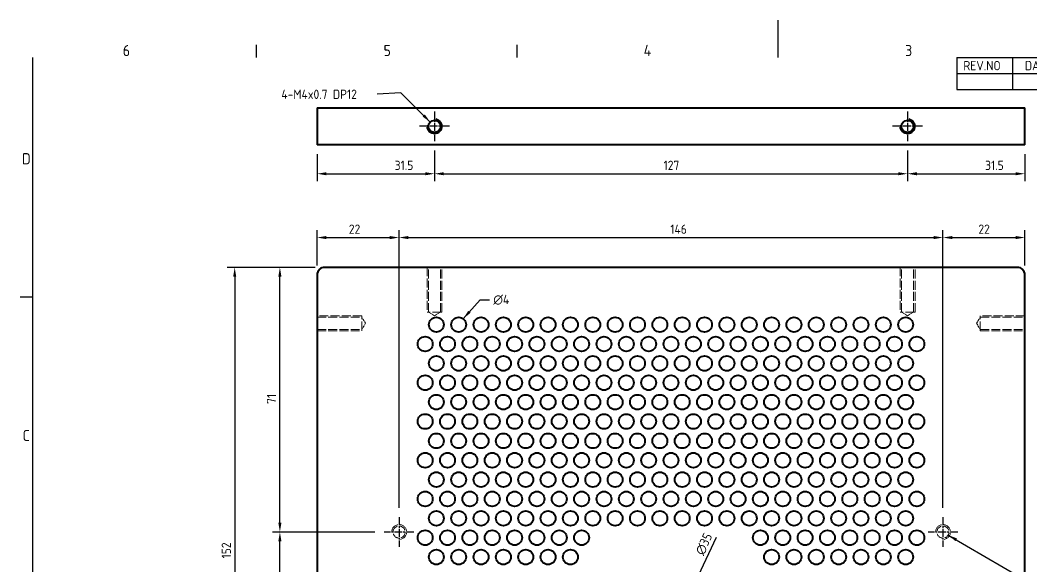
# Model space of a CAD drawing. Header units: millimetres. Extents: x 0 to 420, y 0 to 297.
# Drawn here: x 6.6 to 278.2, y 150.4 to 297 of the extents above; entities that cross this region are included whole.
import ezdxf

# ---------------------------------------------------------------- set-up
doc = ezdxf.new("R2010")
doc.units = ezdxf.units.MM
doc.linetypes.add('CHAIN', pattern=[0.3543, 0.2362, -0.0295, 0.0591, -0.0295])
doc.linetypes.add('DASHED', pattern=[0.2067, 0.1654, -0.0413])
doc.layers.get('0').update_dxf_attribs({"color": 3, "lineweight": 25})
for name, color, linetype, lineweight in [('가려진 것(ISO)', 2, 'DASHED', 18), ('가시적인 것(ISO)', 3, 'Continuous', 40), ('가시적인 좁은 것(ISO)', 3, 'Continuous', 35), ('경계(ISO)', 7, 'Continuous', 25), ('기호(ISO)', 5, 'Continuous', 25), ('중심 표식(ISO)', 1, 'Continuous', 25), ('치수(ISO)', 2, 'Continuous', 25)]:
    doc.layers.add(name, color=color, linetype=linetype, lineweight=lineweight)
doc.styles.add('ISO ProportionalPSTEK', font='isocp.shx')
doc.styles.add('문자 텍스트_PSTEK_POSCO', font='isocp.shx')
doc.styles.add('치수 텍스트_PSTEK_POSCO', font='isocp.shx')
doc.dimstyles.new('치수_PSTEK_POSCO', dxfattribs={"dimtxt": 2.5, "dimasz": 2.5, "dimexe": 2, "dimexo": 2.5, "dimgap": 1, "dimtad": 1, "dimrnd": 1e-08, "dimdsep": 46, "dimtxsty": '치수 텍스트_PSTEK_POSCO', "dimcen": 0.09, "dimdle": 10, "dimclrd": 7, "dimclre": 7, "dimclrt": 2, "dimadec": 1, "dimazin": 2, "dimtfac": 1, "dimtmove": 0, "dimatfit": 3, "dimfxl": 0, "dimtolj": 1, "dimlwd": -1, "dimlwe": -1, "dimarcsym": 0})
doc.dimstyles.new('치수_PSTEK_POSCO$7', dxfattribs={"dimtxt": 2.5, "dimasz": 2.5, "dimexe": 2, "dimexo": 2.5, "dimgap": 1, "dimtad": 1, "dimrnd": 1e-08, "dimdsep": 46, "dimtxsty": '치수 텍스트_PSTEK_POSCO', "dimcen": 0.09, "dimdle": 10, "dimclrd": 7, "dimclre": 7, "dimclrt": 2, "dimadec": 1, "dimazin": 2, "dimtfac": 1, "dimtmove": 0, "dimatfit": 3, "dimfxl": 0, "dimtolj": 1, "dimlwd": -1, "dimlwe": -1, "dimarcsym": 0})

# ---------------------------------------------------------------- blocks, each defined once
blk = doc.blocks.new('경계 Default Border')
at = {"layer": '경계(ISO)'}
for p, q in [((70, 287), (70, 290.4)), ((140, 287), (140, 290.4)), ((10, 222.75), (6.6, 222.75))]:
    blk.add_line(p, q, dxfattribs=at)
at = {"layer": '경계(ISO)', "flags": 128}
for points in [[(210, 297), (210, 287)], [(10, 10), (10, 287)]]:
    blk.add_lwpolyline(points, dxfattribs=at)
at = {"layer": '경계(ISO)', "color": 2, "char_height": 3, "attachment_point": 7, "style": '문자 텍스트_PSTEK_POSCO'}
for s, insert in [('6', (34.14, 287.37)), ('5', (104.14, 287.37)), ('4', (173.97, 287.4)), ('3', (244.17, 287.37)), ('D', (7.08, 258.35)), ('C', (7.24, 184.1))]:
    blk.add_mtext(s, dxfattribs=dict(at, insert=insert))
blk = doc.blocks.new('리비전 내역')
at = {"layer": '기호(ISO)'}
for p, q in [((258, 287), (410, 287)), ((258, 287), (258, 282.72)), ((273, 287), (273, 282.72)), ((288, 287), (288, 282.72)), ((365, 287), (365, 282.72)), ((380, 287), (380, 282.72)), ((395, 287), (395, 282.72)), ((410, 287), (410, 282.72)), ((258, 282.72), (410, 282.72)), ((258, 282.72), (258, 278.44)), ((273, 282.72), (273, 278.44)), ((288, 282.72), (288, 278.44)), ((365, 282.72), (365, 278.44)), ((380, 282.72), (380, 278.44)), ((395, 282.72), (395, 278.44)), ((410, 282.72), (410, 278.44)), ((258, 278.44), (410, 278.44))]:
    blk.add_line(p, q, dxfattribs=at)
at = {"layer": '기호(ISO)', "color": 2, "char_height": 2.5, "attachment_point": 7, "style": 'ISO ProportionalPSTEK'}
for s, insert in [('REV.NO', (259.79, 283.58)), ('DATE', (276.31, 283.58)), ('DESCRIPTION OF REVISION', (305.51, 283.58)), ('DRA.BY', (366.48, 283.58)), ('CH.BY', (382.86, 283.58)), ('APP.BY', (396.48, 283.58))]:
    blk.add_mtext(s, dxfattribs=dict(at, insert=insert))
blk = doc.blocks.new('*D24')
at = {"layer": 'Defpoints', "color": 0}
for p in [(188.71, 148.06), (173.91, 116.34)]:
    blk.add_point(p, dxfattribs=at)
at = {"layer": '치수(ISO)', "color": 7}
for p, q in [((188.71, 148.06), (193.52, 158.36)), ((174.96, 118.61), (187.66, 145.79))]:
    blk.add_line(p, q, dxfattribs=at)
for points in [[(187.28, 145.97), (188.03, 145.61), (188.71, 148.06)], [(174.59, 118.78), (175.34, 118.43), (173.91, 116.34)]]:
    blk.add_solid(points, dxfattribs=at)
at = {"layer": '치수(ISO)', "color": 2, "insert": (188.9, 153.78), "char_height": 2.5, "attachment_point": 4, "rotation": 64.9722, "style": '치수 텍스트_PSTEK_POSCO'}
blk.add_mtext('\\A1;∅35', dxfattribs=at)
blk = doc.blocks.new('*D27')
at = {"layer": 'Defpoints', "color": 0}
for p in [(86.31, 263.54), (117.81, 264.54), (117.81, 255.82)]:
    blk.add_point(p, dxfattribs=at)
at = {"layer": '치수(ISO)', "color": 7}
for p, q in [((86.31, 261.04), (86.31, 253.82)), ((117.81, 262.04), (117.81, 253.82)), ((88.81, 255.82), (115.31, 255.82))]:
    blk.add_line(p, q, dxfattribs=at)
for points in [[(88.81, 256.23), (88.81, 255.4), (86.31, 255.82)], [(115.31, 256.23), (115.31, 255.4), (117.81, 255.82)]]:
    blk.add_solid(points, dxfattribs=at)
at = {"layer": '치수(ISO)', "color": 2, "insert": (107.13, 258.07), "char_height": 2.5, "attachment_point": 4, "style": '치수 텍스트_PSTEK_POSCO'}
blk.add_mtext('\\A1;31.5', dxfattribs=at)
blk = doc.blocks.new('*D28')
at = {"layer": 'Defpoints', "color": 0}
for p in [(117.81, 264.54), (244.81, 264.54), (244.81, 255.82)]:
    blk.add_point(p, dxfattribs=at)
at = {"layer": '치수(ISO)', "color": 7}
for p, q in [((117.81, 262.04), (117.81, 253.82)), ((244.81, 262.04), (244.81, 253.82)), ((120.31, 255.82), (242.31, 255.82))]:
    blk.add_line(p, q, dxfattribs=at)
for points in [[(120.31, 256.23), (120.31, 255.4), (117.81, 255.82)], [(242.31, 256.23), (242.31, 255.4), (244.81, 255.82)]]:
    blk.add_solid(points, dxfattribs=at)
at = {"layer": '치수(ISO)', "color": 2, "insert": (179.31, 258.07), "char_height": 2.5, "attachment_point": 4, "style": '치수 텍스트_PSTEK_POSCO'}
blk.add_mtext('\\A1;127', dxfattribs=at)
blk = doc.blocks.new('*D29')
at = {"layer": 'Defpoints', "color": 0}
for p in [(244.81, 264.54), (276.31, 263.54), (276.31, 255.82)]:
    blk.add_point(p, dxfattribs=at)
at = {"layer": '치수(ISO)', "color": 7}
for p, q in [((244.81, 262.04), (244.81, 253.82)), ((276.31, 261.04), (276.31, 253.82)), ((247.31, 255.82), (273.81, 255.82))]:
    blk.add_line(p, q, dxfattribs=at)
for points in [[(247.31, 256.23), (247.31, 255.4), (244.81, 255.82)], [(273.81, 256.23), (273.81, 255.4), (276.31, 255.82)]]:
    blk.add_solid(points, dxfattribs=at)
at = {"layer": '치수(ISO)', "color": 2, "insert": (265.63, 258.07), "char_height": 2.5, "attachment_point": 4, "style": '치수 텍스트_PSTEK_POSCO'}
blk.add_mtext('\\A1;31.5', dxfattribs=at)
blk = doc.blocks.new('*D36')
at = {"layer": 'Defpoints', "color": 0}
for p in [(108.31, 238.7), (86.31, 228.7), (108.31, 163.7)]:
    blk.add_point(p, dxfattribs=at)
at = {"layer": '치수(ISO)', "color": 7}
for p, q in [((86.31, 231.2), (86.31, 240.7)), ((108.31, 166.2), (108.31, 240.7)), ((88.81, 238.7), (105.81, 238.7))]:
    blk.add_line(p, q, dxfattribs=at)
for points in [[(88.81, 239.12), (88.81, 238.28), (86.31, 238.7)], [(105.81, 239.12), (105.81, 238.28), (108.31, 238.7)]]:
    blk.add_solid(points, dxfattribs=at)
at = {"layer": '치수(ISO)', "color": 2, "insert": (94.81, 240.95), "char_height": 2.5, "attachment_point": 4, "style": '치수 텍스트_PSTEK_POSCO'}
blk.add_mtext('\\A1;22', dxfattribs=at)
blk = doc.blocks.new('*D37')
at = {"layer": 'Defpoints', "color": 0}
for p in [(254.31, 238.7), (108.31, 163.7), (254.31, 163.7)]:
    blk.add_point(p, dxfattribs=at)
at = {"layer": '치수(ISO)', "color": 7}
for p, q in [((108.31, 166.2), (108.31, 240.7)), ((254.31, 166.2), (254.31, 240.7)), ((110.81, 238.7), (251.81, 238.7))]:
    blk.add_line(p, q, dxfattribs=at)
for points in [[(110.81, 239.12), (110.81, 238.28), (108.31, 238.7)], [(251.81, 239.12), (251.81, 238.28), (254.31, 238.7)]]:
    blk.add_solid(points, dxfattribs=at)
at = {"layer": '치수(ISO)', "color": 2, "insert": (181.12, 240.95), "char_height": 2.5, "attachment_point": 4, "style": '치수 텍스트_PSTEK_POSCO'}
blk.add_mtext('\\A1;146', dxfattribs=at)
blk = doc.blocks.new('*D38')
at = {"layer": 'Defpoints', "color": 0}
for p in [(276.31, 238.7), (276.31, 228.7), (254.31, 163.7)]:
    blk.add_point(p, dxfattribs=at)
at = {"layer": '치수(ISO)', "color": 7}
for p, q in [((254.31, 166.2), (254.31, 240.7)), ((276.31, 231.2), (276.31, 240.7)), ((256.81, 238.7), (273.81, 238.7))]:
    blk.add_line(p, q, dxfattribs=at)
for points in [[(256.81, 239.12), (256.81, 238.28), (254.31, 238.7)], [(273.81, 239.12), (273.81, 238.28), (276.31, 238.7)]]:
    blk.add_solid(points, dxfattribs=at)
at = {"layer": '치수(ISO)', "color": 2, "insert": (263.83, 240.95), "char_height": 2.5, "attachment_point": 4, "style": '치수 텍스트_PSTEK_POSCO'}
blk.add_mtext('\\A1;22', dxfattribs=at)
blk = doc.blocks.new('*D39')
at = {"layer": 'Defpoints', "color": 0}
for p in [(76.31, 230.7), (88.31, 230.7), (104.31, 159.7)]:
    blk.add_point(p, dxfattribs=at)
at = {"layer": '치수(ISO)', "color": 7}
for p, q in [((85.81, 230.7), (74.31, 230.7)), ((76.31, 162.2), (76.31, 228.2)), ((101.81, 159.7), (74.31, 159.7))]:
    blk.add_line(p, q, dxfattribs=at)
for points in [[(75.89, 228.2), (76.73, 228.2), (76.31, 230.7)], [(75.89, 162.2), (76.73, 162.2), (76.31, 159.7)]]:
    blk.add_solid(points, dxfattribs=at)
at = {"layer": '치수(ISO)', "color": 2, "insert": (74.06, 194.07), "char_height": 2.5, "attachment_point": 4, "rotation": 90, "style": '치수 텍스트_PSTEK_POSCO'}
blk.add_mtext('\\A1;71', dxfattribs=at)
blk = doc.blocks.new('*D40')
at = {"layer": 'Defpoints', "color": 0}
for p in [(88.31, 230.7), (64.17, 78.7), (86.31, 78.7)]:
    blk.add_point(p, dxfattribs=at)
at = {"layer": '치수(ISO)', "color": 7}
for p, q in [((85.81, 230.7), (62.17, 230.7)), ((64.17, 228.2), (64.17, 81.2)), ((83.81, 78.7), (62.17, 78.7))]:
    blk.add_line(p, q, dxfattribs=at)
for points in [[(63.76, 228.2), (64.59, 228.2), (64.17, 230.7)], [(63.76, 81.2), (64.59, 81.2), (64.17, 78.7)]]:
    blk.add_solid(points, dxfattribs=at)
at = {"layer": '치수(ISO)', "color": 2, "insert": (61.92, 152.62), "char_height": 2.5, "attachment_point": 4, "rotation": 90, "style": '치수 텍스트_PSTEK_POSCO'}
blk.add_mtext('\\A1;152', dxfattribs=at)
blk = doc.blocks.new('*D41')
at = {"layer": 'Defpoints', "color": 0}
for p in [(76.31, 159.7), (104.31, 159.7), (98.69, 132.7)]:
    blk.add_point(p, dxfattribs=at)
at = {"layer": '치수(ISO)', "color": 7}
for p, q in [((101.81, 159.7), (74.31, 159.7)), ((76.31, 135.2), (76.31, 157.2)), ((96.19, 132.7), (74.31, 132.7))]:
    blk.add_line(p, q, dxfattribs=at)
for points in [[(75.89, 157.2), (76.73, 157.2), (76.31, 159.7)], [(75.89, 135.2), (76.73, 135.2), (76.31, 132.7)]]:
    blk.add_solid(points, dxfattribs=at)
at = {"layer": '치수(ISO)', "color": 2, "insert": (74.06, 144.79), "char_height": 2.5, "attachment_point": 4, "rotation": 90, "style": '치수 텍스트_PSTEK_POSCO'}
blk.add_mtext('\\A1;27', dxfattribs=at)

msp = doc.modelspace()

# ---------------------------------------------------------------- linework, layer by layer
at = {"layer": '가려진 것(ISO)', "ltscale": 14.513788}
for p, q in [((115.8101, 230.6997), (115.8101, 218.6997)), ((116.1891, 218.6997), (116.1891, 230.6997)), ((119.4311, 218.6997), (119.4311, 230.6997)), ((119.8101, 218.6997), (119.8101, 230.6997)), ((242.8101, 230.6997), (242.8101, 218.6997)), ((243.1891, 218.6997), (243.1891, 230.6997)), ((246.4311, 218.6997), (246.4311, 230.6997)), ((246.8101, 218.6997), (246.8101, 230.6997)), ((98.3101, 217.6997), (86.3101, 217.6997)), ((86.3101, 217.3207), (98.3101, 217.3207)), ((276.3101, 217.6997), (264.3101, 217.6997)), ((264.3101, 217.3207), (276.3101, 217.3207)), ((86.3101, 214.0787), (98.3101, 214.0787)), ((86.3101, 213.6997), (98.3101, 213.6997)), ((264.3101, 214.0787), (276.3101, 214.0787)), ((264.3101, 213.6997), (276.3101, 213.6997))]:
    msp.add_line(p, q, dxfattribs=at)
at = {"layer": '가려진 것(ISO)', "ltscale": 15.198803}
for p, q in [((98.3101, 213.6997), (98.3101, 217.6997)), ((119.8101, 218.6997), (115.8101, 218.6997)), ((246.8101, 218.6997), (242.8101, 218.6997)), ((264.3101, 213.6997), (264.3101, 217.6997))]:
    msp.add_line(p, q, dxfattribs=at)
at = {"layer": '가려진 것(ISO)', "ltscale": 3.601896}
for p, q in [((99.2841, 215.6997), (98.3101, 217.3207)), ((117.8101, 217.7257), (116.1891, 218.6997)), ((117.8101, 217.7257), (119.4311, 218.6997)), ((244.8101, 217.7257), (243.1891, 218.6997)), ((244.8101, 217.7257), (246.4311, 218.6997)), ((263.3361, 215.6997), (264.3101, 217.3207)), ((99.2841, 215.6997), (98.3101, 214.0787)), ((263.3361, 215.6997), (264.3101, 214.0787))]:
    msp.add_line(p, q, dxfattribs=at)
at = {"layer": '가려진 것(ISO)', "ltscale": 12.31863}
for centre in [(108.3101, 159.6997), (254.3101, 159.6997)]:
    msp.add_circle(centre, 1.621, dxfattribs=at)
at = {"layer": '가려진 것(ISO)', "ltscale": 15.198803}
for centre in [(108.3101, 159.6997), (254.3101, 159.6997)]:
    msp.add_arc(centre, 2, 280, 190, dxfattribs=at)
at = {"layer": '가시적인 것(ISO)'}
for p, q in [((86.3101, 273.5434), (88.3101, 273.5434)), ((86.3101, 273.5434), (86.3101, 263.5434)), ((88.3101, 273.5434), (274.3101, 273.5434)), ((274.3101, 273.5434), (276.3101, 273.5434)), ((276.3101, 263.5434), (276.3101, 273.5434)), ((88.3101, 263.5434), (86.3101, 263.5434)), ((274.3101, 263.5434), (88.3101, 263.5434)), ((276.3101, 263.5434), (274.3101, 263.5434)), ((86.3101, 228.6997), (86.3101, 78.6997)), ((274.3101, 230.6997), (88.3101, 230.6997)), ((276.3101, 78.6997), (276.3101, 228.6997))]:
    msp.add_line(p, q, dxfattribs=at)
for centre, radius in [((117.8101, 268.5434), 1.621), ((244.8101, 268.5434), 1.621), ((118.3101, 215.3357), 2), ((124.3101, 215.3357), 2), ((130.3101, 215.3357), 2), ((136.3101, 215.3357), 2), ((142.3101, 215.3357), 2), ((148.3101, 215.3357), 2), ((154.3101, 215.3357), 2), ((160.3101, 215.3357), 2), ((166.3101, 215.3357), 2), ((172.3101, 215.3357), 2), ((178.3101, 215.3357), 2), ((184.3101, 215.3357), 2), ((190.3101, 215.3357), 2), ((196.3101, 215.3357), 2), ((202.3101, 215.3357), 2), ((208.3101, 215.3357), 2), ((214.3101, 215.3357), 2), ((220.3101, 215.3357), 2), ((226.3101, 215.3357), 2), ((232.3101, 215.3357), 2), ((238.3101, 215.3357), 2), ((244.3101, 215.3357), 2), ((115.3101, 210.1397), 2), ((121.3101, 210.1397), 2), ((127.3101, 210.1397), 2), ((133.3101, 210.1397), 2), ((139.3101, 210.1397), 2), ((145.3101, 210.1397), 2), ((151.3101, 210.1397), 2), ((157.3101, 210.1397), 2), ((163.3101, 210.1397), 2), ((169.3101, 210.1397), 2), ((175.3101, 210.1397), 2), ((181.3101, 210.1397), 2), ((187.3101, 210.1397), 2), ((193.3101, 210.1397), 2), ((199.3101, 210.1397), 2), ((205.3101, 210.1397), 2), ((211.3101, 210.1397), 2), ((217.3101, 210.1397), 2), ((223.3101, 210.1397), 2), ((229.3101, 210.1397), 2), ((235.3101, 210.1397), 2), ((241.3101, 210.1397), 2), ((247.3101, 210.1397), 2), ((118.3101, 204.9437), 2), ((124.3101, 204.9437), 2), ((130.3101, 204.9437), 2), ((136.3101, 204.9437), 2), ((142.3101, 204.9437), 2), ((148.3101, 204.9437), 2), ((154.3101, 204.9437), 2), ((160.3101, 204.9437), 2), ((166.3101, 204.9437), 2), ((172.3101, 204.9437), 2), ((178.3101, 204.9437), 2), ((184.3101, 204.9437), 2), ((190.3101, 204.9437), 2), ((196.3101, 204.9437), 2), ((202.3101, 204.9437), 2), ((208.3101, 204.9437), 2), ((214.3101, 204.9437), 2), ((220.3101, 204.9437), 2), ((226.3101, 204.9437), 2), ((232.3101, 204.9437), 2), ((238.3101, 204.9437), 2), ((244.3101, 204.9437), 2), ((115.3101, 199.7477), 2), ((121.3101, 199.7477), 2), ((127.3101, 199.7477), 2), ((133.3101, 199.7477), 2), ((139.3101, 199.7477), 2), ((145.3101, 199.7477), 2), ((151.3101, 199.7477), 2), ((157.3101, 199.7477), 2), ((163.3101, 199.7477), 2), ((169.3101, 199.7477), 2), ((175.3101, 199.7477), 2), ((181.3101, 199.7477), 2), ((187.3101, 199.7477), 2), ((193.3101, 199.7477), 2), ((199.3101, 199.7477), 2), ((205.3101, 199.7477), 2), ((211.3101, 199.7477), 2), ((217.3101, 199.7477), 2), ((223.3101, 199.7477), 2), ((229.3101, 199.7477), 2), ((235.3101, 199.7477), 2), ((241.3101, 199.7477), 2), ((247.3101, 199.7477), 2), ((118.3101, 194.5517), 2), ((124.3101, 194.5517), 2), ((130.3101, 194.5517), 2), ((136.3101, 194.5517), 2), ((142.3101, 194.5517), 2), ((148.3101, 194.5517), 2), ((154.3101, 194.5517), 2), ((160.3101, 194.5517), 2), ((166.3101, 194.5517), 2), ((172.3101, 194.5517), 2), ((178.3101, 194.5517), 2), ((184.3101, 194.5517), 2), ((190.3101, 194.5517), 2), ((196.3101, 194.5517), 2), ((202.3101, 194.5517), 2), ((208.3101, 194.5517), 2), ((214.3101, 194.5517), 2), ((220.3101, 194.5517), 2), ((226.3101, 194.5517), 2), ((232.3101, 194.5517), 2), ((238.3101, 194.5517), 2), ((244.3101, 194.5517), 2), ((115.3101, 189.3557), 2), ((121.3101, 189.3557), 2), ((127.3101, 189.3557), 2), ((133.3101, 189.3557), 2), ((139.3101, 189.3557), 2), ((145.3101, 189.3557), 2), ((151.3101, 189.3557), 2), ((157.3101, 189.3557), 2), ((163.3101, 189.3557), 2), ((169.3101, 189.3557), 2), ((175.3101, 189.3557), 2), ((181.3101, 189.3557), 2), ((187.3101, 189.3557), 2), ((193.3101, 189.3557), 2), ((199.3101, 189.3557), 2), ((205.3101, 189.3557), 2), ((211.3101, 189.3557), 2), ((217.3101, 189.3557), 2), ((223.3101, 189.3557), 2), ((229.3101, 189.3557), 2), ((235.3101, 189.3557), 2), ((241.3101, 189.3557), 2), ((247.3101, 189.3557), 2), ((118.3101, 184.1597), 2), ((124.3101, 184.1597), 2), ((130.3101, 184.1597), 2), ((136.3101, 184.1597), 2), ((142.3101, 184.1597), 2), ((148.3101, 184.1597), 2), ((154.3101, 184.1597), 2), ((160.3101, 184.1597), 2), ((166.3101, 184.1597), 2), ((172.3101, 184.1597), 2), ((178.3101, 184.1597), 2), ((184.3101, 184.1597), 2), ((190.3101, 184.1597), 2), ((196.3101, 184.1597), 2), ((202.3101, 184.1597), 2), ((208.3101, 184.1597), 2), ((214.3101, 184.1597), 2), ((220.3101, 184.1597), 2), ((226.3101, 184.1597), 2), ((232.3101, 184.1597), 2), ((238.3101, 184.1597), 2), ((244.3101, 184.1597), 2), ((115.3101, 178.9637), 2), ((121.3101, 178.9637), 2), ((127.3101, 178.9637), 2), ((133.3101, 178.9637), 2), ((139.3101, 178.9637), 2), ((145.3101, 178.9637), 2), ((151.3101, 178.9637), 2), ((157.3101, 178.9637), 2), ((163.3101, 178.9637), 2), ((169.3101, 178.9637), 2), ((175.3101, 178.9637), 2), ((181.3101, 178.9637), 2), ((187.3101, 178.9637), 2), ((193.3101, 178.9637), 2), ((199.3101, 178.9637), 2), ((205.3101, 178.9637), 2), ((211.3101, 178.9637), 2), ((217.3101, 178.9637), 2), ((223.3101, 178.9637), 2), ((229.3101, 178.9637), 2), ((235.3101, 178.9637), 2), ((241.3101, 178.9637), 2), ((247.3101, 178.9637), 2), ((118.3101, 173.7677), 2), ((124.3101, 173.7677), 2), ((130.3101, 173.7677), 2), ((136.3101, 173.7677), 2), ((142.3101, 173.7677), 2), ((148.3101, 173.7677), 2), ((154.3101, 173.7677), 2), ((160.3101, 173.7677), 2), ((166.3101, 173.7677), 2), ((172.3101, 173.7677), 2), ((178.3101, 173.7677), 2), ((184.3101, 173.7677), 2), ((190.3101, 173.7677), 2), ((196.3101, 173.7677), 2), ((202.3101, 173.7677), 2), ((208.3101, 173.7677), 2), ((214.3101, 173.7677), 2), ((220.3101, 173.7677), 2), ((226.3101, 173.7677), 2), ((232.3101, 173.7677), 2), ((238.3101, 173.7677), 2), ((244.3101, 173.7677), 2), ((115.3101, 168.5717), 2), ((121.3101, 168.5717), 2), ((127.3101, 168.5717), 2), ((133.3101, 168.5717), 2), ((139.3101, 168.5717), 2), ((145.3101, 168.5717), 2), ((151.3101, 168.5717), 2), ((157.3101, 168.5717), 2), ((163.3101, 168.5717), 2), ((169.3101, 168.5717), 2), ((175.3101, 168.5717), 2), ((181.3101, 168.5717), 2), ((187.3101, 168.5717), 2), ((193.3101, 168.5717), 2), ((199.3101, 168.5717), 2), ((205.3101, 168.5717), 2), ((211.3101, 168.5717), 2), ((217.3101, 168.5717), 2), ((223.3101, 168.5717), 2), ((229.3101, 168.5717), 2), ((235.3101, 168.5717), 2), ((241.3101, 168.5717), 2), ((247.3101, 168.5717), 2), ((118.3101, 163.3757), 2), ((124.3101, 163.3757), 2), ((130.3101, 163.3757), 2), ((136.3101, 163.3757), 2), ((142.3101, 163.3757), 2), ((148.3101, 163.3757), 2), ((154.3101, 163.3757), 2), ((160.3101, 163.3757), 2), ((166.3101, 163.3757), 2), ((172.3101, 163.3757), 2), ((178.3101, 163.3757), 2), ((184.3101, 163.3757), 2), ((190.3101, 163.3757), 2), ((196.3101, 163.3757), 2), ((202.3101, 163.3757), 2), ((208.3101, 163.3757), 2), ((214.3101, 163.3757), 2), ((220.3101, 163.3757), 2), ((226.3101, 163.3757), 2), ((232.3101, 163.3757), 2), ((238.3101, 163.3757), 2), ((244.3101, 163.3757), 2), ((115.3101, 158.1797), 2), ((121.3101, 158.1797), 2), ((127.3101, 158.1797), 2), ((133.3101, 158.1797), 2), ((139.3101, 158.1797), 2), ((145.3101, 158.1797), 2), ((151.3101, 158.1797), 2), ((157.3101, 158.1797), 2), ((205.3101, 158.1797), 2), ((211.3101, 158.1797), 2), ((217.3101, 158.1797), 2), ((223.3101, 158.1797), 2), ((229.3101, 158.1797), 2), ((235.3101, 158.1797), 2), ((241.3101, 158.1797), 2), ((247.3101, 158.1797), 2), ((118.3101, 152.9837), 2), ((124.3101, 152.9837), 2), ((130.3101, 152.9837), 2), ((136.3101, 152.9837), 2), ((142.3101, 152.9837), 2), ((148.3101, 152.9837), 2), ((154.3101, 152.9837), 2), ((208.3101, 152.9837), 2), ((214.3101, 152.9837), 2), ((220.3101, 152.9837), 2), ((226.3101, 152.9837), 2), ((232.3101, 152.9837), 2), ((238.3101, 152.9837), 2), ((244.3101, 152.9837), 2)]:
    msp.add_circle(centre, radius, dxfattribs=at)
for centre, start, end in [((88.3101, 228.6997), 90, 180), ((274.3101, 228.6997), 0, 90)]:
    msp.add_arc(centre, 2, start, end, dxfattribs=at)
at = {"layer": '가시적인 좁은 것(ISO)'}
for centre in [(117.8101, 268.5434), (244.8101, 268.5434)]:
    msp.add_arc(centre, 2, 170, 80, dxfattribs=at)
at = {"layer": '중심 표식(ISO)', "linetype": 'CHAIN', "ltscale": 8.88956}
for p, q in [((117.8101, 272.5434), (117.8101, 264.5434)), ((244.8101, 272.5434), (244.8101, 264.5434)), ((121.8101, 268.5434), (113.8101, 268.5434)), ((248.8101, 268.5434), (240.8101, 268.5434)), ((108.3101, 163.6997), (108.3101, 155.6997)), ((254.3101, 163.6997), (254.3101, 155.6997)), ((112.3101, 159.6997), (104.3101, 159.6997)), ((258.3101, 159.6997), (250.3101, 159.6997))]:
    msp.add_line(p, q, dxfattribs=at)

# ---------------------------------------------------------------- block references
msp.add_blockref('경계 Default Border', (0, 0))
at = {"layer": '기호(ISO)'}
msp.add_blockref('리비전 내역', (0, 0), dxfattribs=at)

# ---------------------------------------------------------------- texts
at = {"layer": '기호(ISO)', "color": 2, "char_height": 2.5, "attachment_point": 4, "line_spacing_factor": 0.4375, "style": '치수 텍스트_PSTEK_POSCO'}
for s, insert, width in [('{4-M4x0.7 DP12}', (76.7108, 277.1365), 24.696245), ('{\\fAIGDT|b0|i0;\\H2.5000;n\\fisocp|b0|i0;\\H2.5000;4}', (133.6022, 222.0048), 5.074771)]:
    msp.add_mtext(s, dxfattribs=dict(at, insert=insert, width=width))

# ---------------------------------------------------------------- dimensions: what is measured, and where the dimension line sits
at = {"layer": '치수(ISO)', "color": 7}
for base, p1, p2, angle, picture, middle in [((117.8101, 255.8172), (86.3101, 263.5434), (117.8101, 264.5434), 180, '*D27', (109.5601, 255.8172)), ((244.8101, 255.8172), (117.8101, 264.5434), (244.8101, 264.5434), 180, '*D28', (181.3101, 255.8172)), ((276.3101, 255.8172), (244.8101, 264.5434), (276.3101, 263.5434), 180, '*D29', (268.0601, 255.8172)), ((108.3101, 238.6997), (86.3101, 228.6997), (108.3101, 163.6997), 180, '*D36', (96.294, 238.6997)), ((254.3101, 238.6997), (108.3101, 163.6997), (254.3101, 163.6997), 180, '*D37', (183.3101, 238.6997)), ((276.3101, 238.6997), (254.3101, 163.6997), (276.3101, 228.6997), 180, '*D38', (265.3101, 238.6997)), ((64.1725, 78.6997), (88.3101, 230.6997), (86.3101, 78.6997), 90, '*D40', (64.1725, 154.6997)), ((76.3101, 230.6997), (104.3101, 159.6997), (88.3101, 230.6997), 90, '*D39', (76.3101, 195.1997)), ((76.3101, 159.6997), (98.6891, 132.6997), (104.3101, 159.6997), 90, '*D41', (76.3101, 146.1997))]:
    dim = msp.add_linear_dim(base=base, p1=p1, p2=p2, angle=angle, dimstyle='치수_PSTEK_POSCO', override={"dimdec": 2, "dimtp": 0, "dimtm": 0, "dimtdec": 2, "dimtofl": 0, "dimatfit": 1}, dxfattribs=at)
    dim.commit()
    dim.dimension.update_dxf_attribs({"geometry": picture, "text_midpoint": middle, "dimtype": 160})
dim = msp.add_diameter_dim_2p(p1=(173.9066, 116.3429), p2=(188.7136, 148.0565), dimstyle='치수_PSTEK_POSCO', override={"dimdec": 2, "dimlfac": 1, "dimtp": 0, "dimtm": 0, "dimtdec": 2, "dimatfit": 2}, dxfattribs=at)
dim.commit()
dim.dimension.update_dxf_attribs({"geometry": '*D24', "text_midpoint": (192.0208, 155.1397), "dimtype": 163})

# ---------------------------------------------------------------- leaders
at = {"layer": '기호(ISO)', "color": 7, "annotation_type": 0, "has_hookline": 1}
for points, hookline_direction, text_width in [([(116.6639, 269.6897), (108.7974, 277.5562), (102.407, 277.1365)], 1, 21.4001), ([(125.512, 216.9342), (130.1022, 222.0048), (132.6022, 222.0048)], 0, 4.5052), ([(255.7139, 158.8892), (280.3052, 144.5604), (282.8052, 144.5604)], 0, 19.8996)]:
    msp.add_leader(points, dimstyle='치수_PSTEK_POSCO$7', override={"dimtad": 0}, dxfattribs=dict(at, hookline_direction=hookline_direction, text_width=text_width))

doc.saveas('drawing.dxf')
